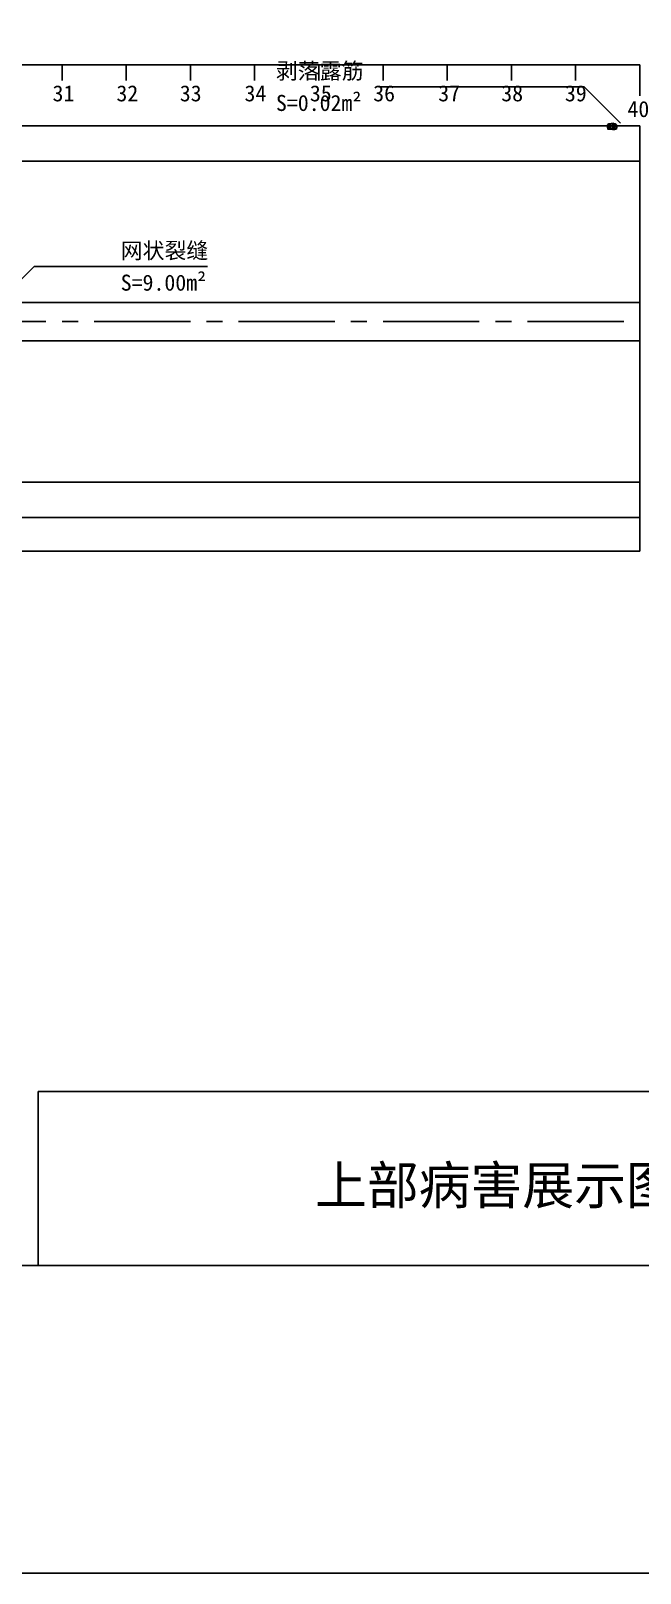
# Model space of a CAD drawing. Header units: millimetres. Extents: x -37 to 615, y -48 to 413.
# Drawn here: x 389 to 483.9, y -47.9 to 192.4 of the extents above; entities that cross this region are included whole.
import ezdxf

# ---------------------------------------------------------------- set-up
doc = ezdxf.new("R2010")
doc.units = ezdxf.units.MM
doc.linetypes.add('CENTER2', pattern=[1.125, 0.75, -0.125, 0.125, -0.125])
doc.linetypes.add('DASHED', pattern=[0.75, 0.5, -0.25])
doc.layers.add('图层1', color=7, linetype='Continuous')
doc.layers.add('病害', color=5, linetype='Continuous')
doc.styles.get("Standard").update_dxf_attribs({"font": ''})
doc.styles.add('汉字', font='')
doc.styles.get('Standard').set_extended_font_data('SimSun')
doc.styles.get('汉字').set_extended_font_data('SimSun')

# ---------------------------------------------------------------- blocks, each defined once
blk = doc.blocks.new('chi')
at = {"color": 0}
for p, q in [((1187.409, -3078.8), (1147.409, -3078.8)), ((1178.409, -3079.041), (1178.409, -3078.8)), ((1179.409, -3079.041), (1179.409, -3078.8)), ((1180.409, -3079.041), (1180.409, -3078.8)), ((1181.409, -3079.041), (1181.409, -3078.8)), ((1182.409, -3079.041), (1182.409, -3078.8)), ((1183.409, -3079.041), (1183.409, -3078.8)), ((1184.409, -3079.041), (1184.409, -3078.8)), ((1185.409, -3079.041), (1185.409, -3078.8)), ((1186.409, -3079.041), (1186.409, -3078.8)), ((1187.409, -3079.283), (1187.409, -3078.8))]:
    blk.add_line(p, q, dxfattribs=at)
for s, p in [('31', (1178.261, -3079.368)), ('32', (1179.256, -3079.368)), ('33', (1180.243, -3079.368)), ('34', (1181.251, -3079.368)), ('35', (1182.269, -3079.368)), ('36', (1183.256, -3079.368)), ('37', (1184.269, -3079.368)), ('38', (1185.251, -3079.368)), ('39', (1186.242, -3079.368)), ('40', (1187.216, -3079.613))]:
    blk.add_text(s, height=0.25).set_placement(p)

msp = doc.modelspace()

# ---------------------------------------------------------------- linework, layer by layer
at = {"color": 7}
for p, q in [((478.94, 177.89), (479.2, 177.67)), ((479.5, 177.97), (479.49, 177.67)), ((479.96, 177.89), (479.76, 177.63)), ((478.8, 177.41), (479.22, 177.4)), ((479.27, 177.04), (479.41, 177.22)), ((479.91, 177), (479.8, 177.22)), ((480.23, 177.38), (479.85, 177.44))]:
    msp.add_line(p, q, dxfattribs=at)
at = {"color": 1, "linetype": 'DASHED'}
for p, q in [((479.16, 177), (479.16, 178)), ((479.52, 177), (479.52, 178)), ((479.88, 177), (479.88, 178)), ((478.8, 177.75), (480.23, 177.75)), ((478.8, 177.5), (480.23, 177.5)), ((478.8, 177.25), (480.23, 177.25))]:
    msp.add_line(p, q, dxfattribs=at)
at = {"color": 0}
for p, q in [((83.82, 177.59), (483.82, 177.59)), ((483.82, 177.59), (483.82, 111.34)), ((83.82, 172.09), (483.82, 172.09)), ((83.82, 150.09), (483.82, 150.09)), ((483.82, 150.09), (483.82, 147.09)), ((83.82, 144.09), (483.82, 144.09)), ((83.82, 122.09), (483.82, 122.09)), ((83.82, 116.59), (483.82, 116.59)), ((83.82, 111.34), (483.82, 111.34))]:
    msp.add_line(p, q, dxfattribs=at)
at = {"color": 1, "linetype": 'CENTER2', "ltscale": 20}
msp.add_line((83.82, 147.09), (483.82, 147.09), dxfattribs=at)
at = {"color": 0, "linetype": 'ByBlock'}
for p, q in [((390.12, 0), (390.12, 27.12)), ((390.12, 27.12), (529.17, 27.12)), ((529.17, 0), (0, 0))]:
    msp.add_line(p, q, dxfattribs=at)
at = {"color": 3, "linetype": 'ByBlock'}
msp.add_lwpolyline([(-36.77, 413.19), (615.38, 413.19), (615.38, -47.93), (-36.77, -47.93)], close=True, dxfattribs=at)
at = {"color": 7}
for points in [[(480.8, 178), (475.14, 183.66), (443.14, 183.66)], [(479.61, 177.97), (479.4, 177.97), (479.18, 177.92), (478.94, 177.89), (478.8, 177.68), (478.8, 177.41), (478.83, 177.08), (478.99, 177.08), (479.56, 177), (479.91, 177), (480.13, 177.05), (480.21, 177.11), (480.23, 177.38), (480.23, 177.62), (480.13, 177.81), (479.96, 177.89), (479.83, 177.92), (479.61, 178)], [(383.8, 150), (389.46, 155.66), (416.46, 155.66)]]:
    msp.add_lwpolyline(points, dxfattribs=at)
at = {"layer": '病害', "color": 5}
for q in [(529.17, 27.12), (390.12, 0)]:
    msp.add_line((390.12, 27.12), q, dxfattribs=at)

# ---------------------------------------------------------------- block references
at = {"color": 0, "xscale": 9.999999999994273, "yscale": 9.999999999994273, "zscale": 9.999999999994273}
msp.add_blockref('chi', (-11390.27, 30975.09), dxfattribs=at)

# ---------------------------------------------------------------- texts
at = {"color": 7}
for s, p in [('剥落露筋', (427.14, 184.91)), ('S=0.02m²', (427.14, 179.91)), ('网状裂缝', (402.96, 156.91)), ('S=9.00m²', (402.96, 151.91))]:
    msp.add_text(s, height=2.5, dxfattribs=at).set_placement(p)
at = {"layer": '图层1', "style": '汉字'}
msp.add_text('上部病害展示图', height=5.918, dxfattribs=at).set_placement((433.23, 9.56))

doc.saveas('drawing.dxf')
